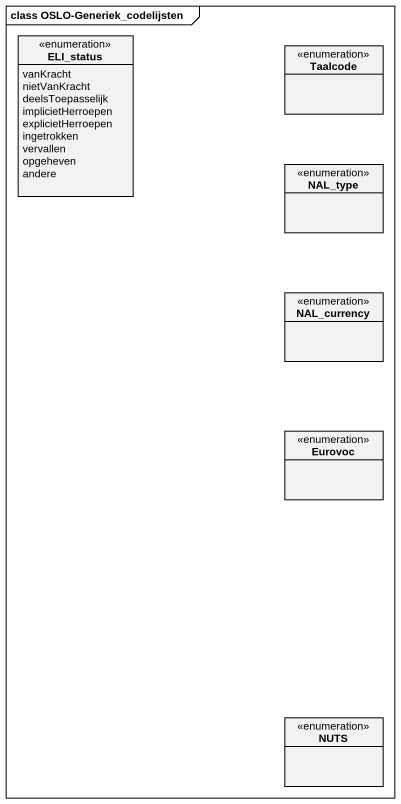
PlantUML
@startuml
mainframe class OSLO-Generiek_codelijsten
hide circle
hide empty members
enum ELI_status {
  vanKracht
  nietVanKracht
  deelsToepasselijk
  implicietHerroepen
  explicietHerroepen
  ingetrokken
  vervallen
  opgeheven
  andere
}
enum Taalcode
enum NAL_type
enum NAL_currency
enum Eurovoc
enum NUTS
@enduml
